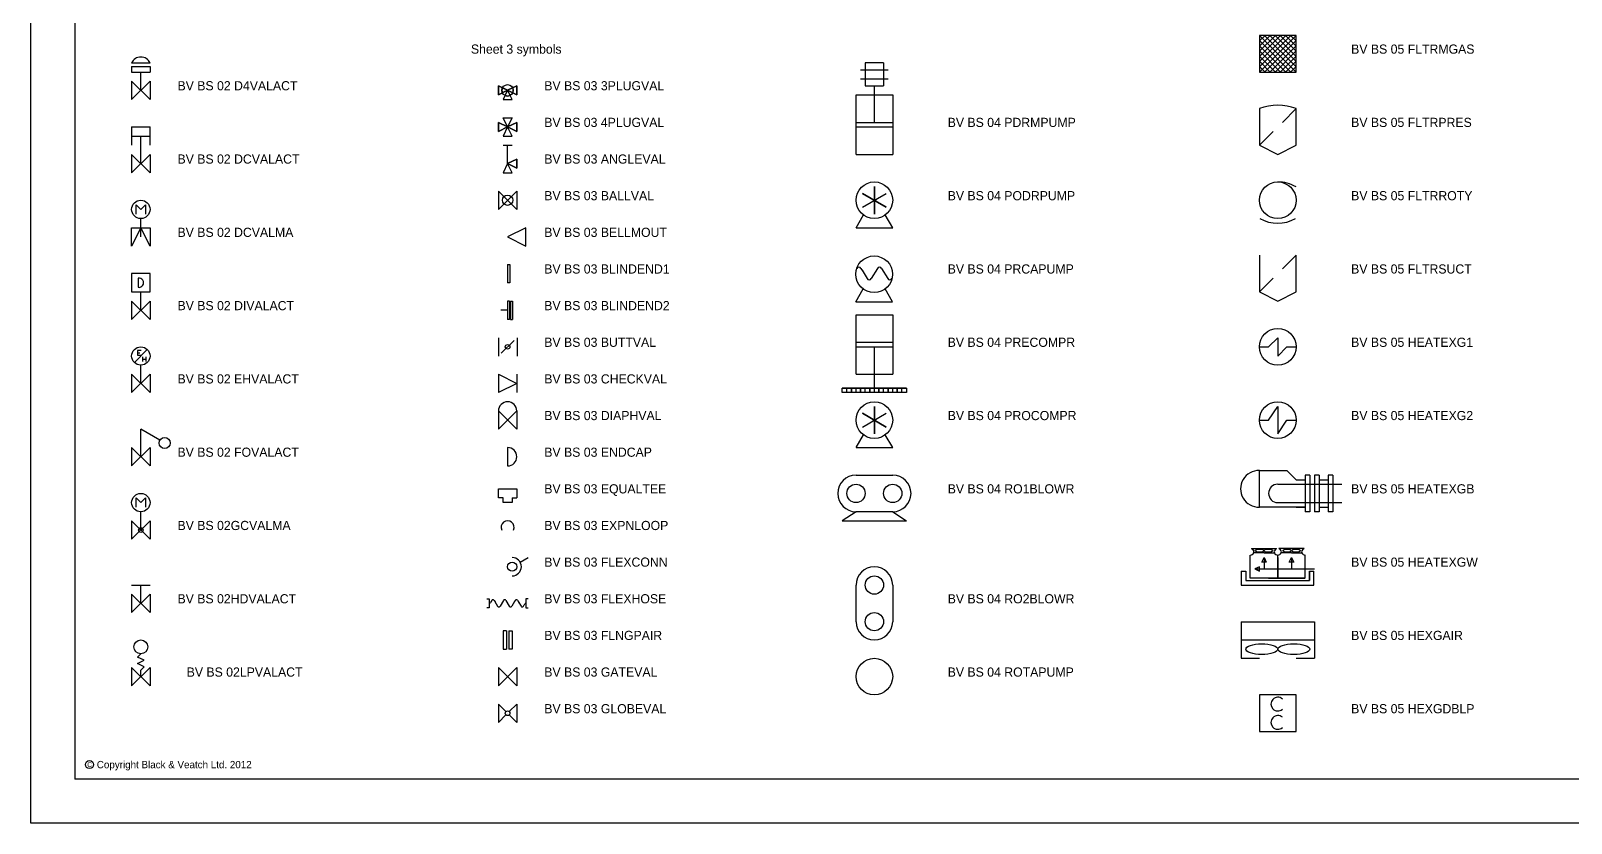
# Model space of a CAD drawing. Extents: x 0 to 0.84, y 0 to 0.594.
# Drawn here: x 0 to 0.42, y 0 to 0.2162 of the extents above; entities that cross this region are included whole.
import ezdxf

# ---------------------------------------------------------------- set-up
doc = ezdxf.new("R2010")
doc.units = 0
doc.layers.add('Border', color=7, linetype='Continuous')
doc.layers.add('Default', color=7, linetype='Continuous')

msp = doc.modelspace()

# ---------------------------------------------------------------- linework, layer by layer
at = {"layer": 'Border'}
for p, q in [((0, 0), (0, 0.594)), ((0.012, 0.582), (0.012, 0.012)), ((0.828, 0.012), (0.012, 0.012)), ((0.84, 0), (0, 0))]:
    msp.add_line(p, q, dxfattribs=at)
msp.add_circle((0.016, 0.016), 0.0010999999999999998, dxfattribs=at)
at = {"layer": 'Default'}
for p, q in [((0.33499999999999996, 0.215), (0.33499999999999996, 0.205)), ((0.345, 0.215), (0.33499999999999996, 0.215)), ((0.33499999999999996, 0.215), (0.345, 0.205)), ((0.33499999999999996, 0.205), (0.345, 0.215)), ((0.33499999999999996, 0.20641421356237305), (0.34358578643762694, 0.215)), ((0.33499999999999996, 0.2078284271247462), (0.3421715728752538, 0.215)), ((0.33499999999999996, 0.20924264068711926), (0.3407573593128807, 0.215)), ((0.33499999999999996, 0.2106568542494924), (0.33934314575050756, 0.215)), ((0.33499999999999996, 0.21207106781186547), (0.3379289321881345, 0.215)), ((0.33499999999999996, 0.21348528137423856), (0.33651471862576143, 0.215)), ((0.33641421356237305, 0.215), (0.345, 0.20641421356237305)), ((0.3378284271247462, 0.215), (0.345, 0.2078284271247462)), ((0.33924264068711923, 0.215), (0.345, 0.20924264068711926)), ((0.3406568542494924, 0.215), (0.345, 0.2106568542494924)), ((0.34207106781186547, 0.215), (0.345, 0.21207106781186547)), ((0.3434852813742385, 0.215), (0.345, 0.21348528137423853)), ((0.345, 0.205), (0.345, 0.215)), ((0.33499999999999996, 0.2135857864376269), (0.34358578643762694, 0.205)), ((0.33499999999999996, 0.2121715728752538), (0.3421715728752538, 0.205)), ((0.33499999999999996, 0.21075735931288073), (0.3407573593128807, 0.205)), ((0.33641421356237305, 0.205), (0.345, 0.2135857864376269)), ((0.3378284271247462, 0.205), (0.345, 0.2121715728752538)), ((0.33924264068711923, 0.205), (0.345, 0.21075735931288073)), ((0.0275, 0.2075), (0.0325, 0.2075)), ((0.027499999999999983, 0.2065), (0.0275, 0.205)), ((0.0275, 0.2065), (0.0325, 0.2065)), ((0.0325, 0.2065), (0.0325, 0.205)), ((0.23249999999999998, 0.2075), (0.23249999999999998, 0.20124999999999998)), ((0.33499999999999996, 0.20934314575050758), (0.33934314575050756, 0.205)), ((0.33499999999999996, 0.20792893218813452), (0.3379289321881345, 0.205)), ((0.33499999999999996, 0.2065147186257614), (0.33651471862576143, 0.205)), ((0.3406568542494923, 0.205), (0.345, 0.2093431457505076)), ((0.34207106781186547, 0.205), (0.345, 0.20792893218813452)), ((0.3434852813742385, 0.205), (0.345, 0.2065147186257614)), ((0.0275, 0.205), (0.0325, 0.205)), ((0.03, 0.19999999999999998), (0.03, 0.205)), ((0.22624999999999998, 0.205625), (0.23374999999999999, 0.205625)), ((0.22624999999999998, 0.203125), (0.23374999999999999, 0.203125)), ((0.33499999999999996, 0.205), (0.345, 0.205)), ((0.12750000000000006, 0.20124999999999998), (0.12750000000000006, 0.19874999999999998)), ((0.12750000000000006, 0.19874999999999998), (0.12750000000000006, 0.20124999999999998)), ((0.12875000000000006, 0.19749999999999998), (0.13125000000000006, 0.19749999999999998)), ((0.13250000000000006, 0.20124999999999998), (0.13250000000000006, 0.19874999999999998)), ((0.13250000000000006, 0.19874999999999998), (0.13250000000000006, 0.20124999999999998)), ((0.22499999999999998, 0.1825), (0.22499999999999998, 0.19874999999999998)), ((0.22499999999999998, 0.19874999999999998), (0.235, 0.19874999999999998)), ((0.22999999999999998, 0.19125), (0.22999999999999998, 0.20124999999999998)), ((0.235, 0.19874999999999998), (0.235, 0.1825)), ((0.33499999999999996, 0.19499999999999998), (0.33499999999999996, 0.185)), ((0.34125, 0.19125), (0.345, 0.19499999999999998)), ((0.345, 0.185), (0.345, 0.19499999999999998)), ((0.0275, 0.19), (0.0275, 0.185)), ((0.0275, 0.19), (0.0325, 0.19)), ((0.0325, 0.185), (0.0325, 0.19)), ((0.12750000000000006, 0.19125), (0.12750000000000006, 0.18875)), ((0.12750000000000006, 0.18875), (0.12750000000000006, 0.19125)), ((0.12875000000000006, 0.1925), (0.13125000000000006, 0.1925)), ((0.1325, 0.19125), (0.1325, 0.18875)), ((0.13250000000000006, 0.18875), (0.13250000000000006, 0.19125)), ((0.22499999999999998, 0.19125), (0.235, 0.19125)), ((0.22499999999999998, 0.19), (0.235, 0.19)), ((0.0275, 0.1875), (0.0325, 0.1875)), ((0.03, 0.18), (0.03, 0.1875)), ((0.12875000000000006, 0.1875), (0.13125000000000006, 0.1875)), ((0.12875000000000006, 0.185), (0.13125000000000006, 0.185)), ((0.13000000000000006, 0.18), (0.13000000000000006, 0.185)), ((0.33875, 0.18875), (0.33499999999999996, 0.185)), ((0.13250000000000006, 0.18125), (0.13250000000000006, 0.17875)), ((0.13250000000000006, 0.17875), (0.13250000000000006, 0.18125)), ((0.22499999999999998, 0.1825), (0.235, 0.1825)), ((0.12875000000000006, 0.1775), (0.13125000000000006, 0.1775)), ((0.22999999999999998, 0.17375), (0.22999999999999998, 0.16624999999999998)), ((0.22999999999999998, 0.16624999999999998), (0.22999999999999998, 0.17375)), ((0.22675240473580838, 0.171875), (0.23324759526419162, 0.168125)), ((0.22675240473580838, 0.168125), (0.23324759526419162, 0.171875)), ((0.23324759526419162, 0.168125), (0.22675240473580838, 0.171875)), ((0.03, 0.16), (0.03, 0.16499999999999998)), ((0.22499999999999998, 0.1625), (0.2270144796485831, 0.16598918110215938)), ((0.235, 0.1625), (0.2329855203514169, 0.16598918110215938)), ((0.13500000000000006, 0.1575), (0.13500000000000006, 0.1625)), ((0.13500000000000006, 0.1575), (0.13500000000000006, 0.1625)), ((0.22499999999999998, 0.1625), (0.235, 0.1625)), ((0.13000000000000006, 0.1525), (0.13000000000000006, 0.1475)), ((0.13000000000000006, 0.1525), (0.13062500000000005, 0.1525)), ((0.13062500000000005, 0.1525), (0.13062500000000005, 0.1475)), ((0.22634532622705492, 0.15139550352057513), (0.22675607620952068, 0.15071092021646607)), ((0.2308373021123458, 0.15139550352057513), (0.2291626978876544, 0.1486044964794248)), ((0.23198006954825365, 0.15139550352057513), (0.2336546737729453, 0.1486044964794248)), ((0.33499999999999996, 0.155), (0.33499999999999996, 0.145)), ((0.34125, 0.15125), (0.345, 0.155)), ((0.345, 0.145), (0.345, 0.155)), ((0.0275, 0.15), (0.0275, 0.145)), ((0.0325, 0.15), (0.0275, 0.15)), ((0.029249999999999998, 0.14875), (0.029249999999999998, 0.14625)), ((0.0325, 0.145), (0.0325, 0.15)), ((0.13062500000000005, 0.1475), (0.13000000000000006, 0.1475)), ((0.22664930857918225, 0.15088886626702977), (0.22801993045174643, 0.1486044964794248)), ((0.33875, 0.14875), (0.33499999999999996, 0.145)), ((0.0275, 0.145), (0.0325, 0.145)), ((0.03, 0.13999999999999999), (0.03, 0.145)), ((0.22494618131255403, 0.14231498291824152), (0.22696066096113704, 0.1458041640204009)), ((0.23494618131255404, 0.14231498291824152), (0.23293170166397092, 0.1458041640204009)), ((0.13000000000000006, 0.13999999999999999), (0.12815625000000005, 0.13999999999999999)), ((0.13000000000000006, 0.1425), (0.13000000000000006, 0.13749999999999998)), ((0.13050000000000006, 0.1425), (0.13000000000000006, 0.1425)), ((0.13050000000000006, 0.1425), (0.13050000000000006, 0.13749999999999998)), ((0.13081250000000005, 0.1425), (0.13081250000000005, 0.13749999999999998)), ((0.13081250000000005, 0.1425), (0.13131250000000005, 0.1425)), ((0.13131250000000005, 0.1425), (0.13131250000000005, 0.13749999999999998)), ((0.22494618131255403, 0.14231498291824152), (0.23494618131255404, 0.14231498291824152)), ((0.22499999999999998, 0.1225), (0.22499999999999998, 0.13874999999999998)), ((0.22499999999999998, 0.13874999999999998), (0.235, 0.13874999999999998)), ((0.235, 0.13874999999999998), (0.235, 0.1225)), ((0.13050000000000006, 0.13749999999999998), (0.13000000000000006, 0.13749999999999998)), ((0.13081250000000005, 0.13749999999999998), (0.13131250000000005, 0.13749999999999998)), ((0.12751532230983126, 0.1325), (0.12751532230983126, 0.1275)), ((0.1282322330470337, 0.12823223304703366), (0.13176776695296638, 0.13176776695296633)), ((0.13257656980919785, 0.1325), (0.13257656980919785, 0.1275)), ((0.22499999999999998, 0.13125), (0.235, 0.13125)), ((0.03176776695296637, 0.12926776695296632), (0.02823223304703363, 0.12573223304703365)), ((0.029116116523516814, 0.12838388347648316), (0.029741116523516815, 0.12838388347648316)), ((0.030415133476483183, 0.12724111652351683), (0.030415133476483183, 0.12599111652351683)), ((0.030415133476483183, 0.12661611652351681), (0.03135263347648317, 0.12661611652351681)), ((0.03135263347648317, 0.12724111652351683), (0.03135263347648317, 0.12599111652351683)), ((0.22499999999999998, 0.13), (0.235, 0.13)), ((0.22999999999999998, 0.11875), (0.22999999999999998, 0.13)), ((0.03, 0.12), (0.03, 0.125)), ((0.12750000000000006, 0.1225), (0.12750000000000006, 0.1175)), ((0.13256124749936662, 0.1225), (0.13256124749936662, 0.1175)), ((0.22499999999999998, 0.1225), (0.235, 0.1225)), ((0.22125, 0.1175), (0.22125, 0.11875)), ((0.22125, 0.11875), (0.23875, 0.11875)), ((0.23875, 0.11875), (0.22125, 0.11875)), ((0.2225, 0.1175), (0.2225, 0.11875)), ((0.22374999999999998, 0.1175), (0.22374999999999998, 0.11875)), ((0.22499999999999998, 0.1175), (0.22499999999999998, 0.11875)), ((0.22624999999999998, 0.1175), (0.22624999999999998, 0.11875)), ((0.22749999999999998, 0.1175), (0.22749999999999998, 0.11875)), ((0.22874999999999998, 0.1175), (0.22874999999999998, 0.11875)), ((0.22999999999999998, 0.1175), (0.22999999999999998, 0.11875)), ((0.23124999999999998, 0.1175), (0.23124999999999998, 0.11875)), ((0.23249999999999998, 0.1175), (0.23249999999999998, 0.11875)), ((0.23374999999999999, 0.1175), (0.23374999999999999, 0.11875)), ((0.235, 0.1175), (0.235, 0.11875)), ((0.23625, 0.1175), (0.23625, 0.11875)), ((0.2375, 0.1175), (0.2375, 0.11875)), ((0.23875, 0.11875), (0.23875, 0.1175)), ((0.23875, 0.1175), (0.22125, 0.1175)), ((0.22999999999999998, 0.11374999999999999), (0.22999999999999998, 0.10625)), ((0.22999999999999998, 0.10625), (0.22999999999999998, 0.11374999999999999)), ((0.22675240473580838, 0.11187499999999999), (0.23324759526419162, 0.108125)), ((0.22675240473580838, 0.108125), (0.23324759526419162, 0.11187499999999999)), ((0.23324759526419162, 0.108125), (0.22675240473580838, 0.11187499999999999)), ((0.22499999999999998, 0.1025), (0.22701447964858304, 0.10598918110215937)), ((0.235, 0.1025), (0.23298552035141695, 0.10598918110215937)), ((0.13000000000000006, 0.1025), (0.13000000000000006, 0.09749999999999999)), ((0.22499999999999998, 0.1025), (0.235, 0.1025)), ((0.22499999999999998, 0.095), (0.235, 0.095)), ((0.3475, 0.095), (0.3475, 0.08499999999999999)), ((0.34875, 0.095), (0.3475, 0.095)), ((0.34875, 0.095), (0.34875, 0.08499999999999999)), ((0.35, 0.095), (0.35, 0.08499999999999999)), ((0.35125, 0.095), (0.35, 0.095)), ((0.35125, 0.095), (0.35125, 0.08499999999999999)), ((0.35125, 0.09375), (0.35375, 0.09375)), ((0.35375, 0.095), (0.35375, 0.08499999999999999)), ((0.355, 0.095), (0.35375, 0.095)), ((0.355, 0.095), (0.355, 0.08499999999999999)), ((0.12750000000000006, 0.08875), (0.12750000000000006, 0.09124999999999994)), ((0.12750000000000006, 0.09124999999999994), (0.13250000000000006, 0.09125)), ((0.12875000000000006, 0.08875), (0.12750000000000006, 0.08875)), ((0.12875000000000006, 0.0875), (0.12875000000000006, 0.08875)), ((0.13125000000000006, 0.08875), (0.13250000000000006, 0.08875)), ((0.13125000000000006, 0.08875), (0.13125000000000006, 0.0875)), ((0.13250000000000006, 0.09125), (0.13250000000000006, 0.08875)), ((0.03, 0.08), (0.03, 0.08499999999999999)), ((0.13125000000000006, 0.0875), (0.12875000000000006, 0.0875)), ((0.22499999999999998, 0.08499999999999999), (0.22125000000000006, 0.08249999999999999)), ((0.235, 0.08499999999999999), (0.22499999999999998, 0.08499999999999999)), ((0.235, 0.08499999999999999), (0.23875000000000005, 0.08249999999999999)), ((0.33999999999999997, 0.0875), (0.3575, 0.0875)), ((0.345, 0.08625), (0.3475, 0.08625)), ((0.34875, 0.08499999999999999), (0.3475, 0.08499999999999999)), ((0.34875, 0.08499999999999999), (0.3475, 0.08499999999999999)), ((0.35125, 0.08499999999999999), (0.35, 0.08499999999999999)), ((0.35125, 0.08499999999999999), (0.35, 0.08499999999999999)), ((0.35125, 0.08625), (0.35375, 0.08625)), ((0.355, 0.08499999999999999), (0.35375, 0.08499999999999999)), ((0.355, 0.08499999999999999), (0.35375, 0.08499999999999999)), ((0.22125000000000006, 0.08249999999999999), (0.23875000000000005, 0.08249999999999999)), ((0.13341631350946118, 0.07125), (0.13558137701892228, 0.0725)), ((0.3324999999999998, 0.066875), (0.3324999999999998, 0.07318946572143424)), ((0.3324999999999998, 0.066875), (0.3324999999999998, 0.07318946572143424)), ((0.3328124999999998, 0.07499999999999997), (0.3396874999999999, 0.075)), ((0.3362499999999999, 0.07374999999999991), (0.3334374999999999, 0.07374999999999991)), ((0.3362499999999999, 0.07374999999999991), (0.3390624999999999, 0.07374999999999991)), ((0.33625, 0.0725), (0.33625, 0.06937499999999999)), ((0.3399999999999999, 0.066875), (0.3399999999999999, 0.07318946572143424)), ((0.33999999999999997, 0.07250000000000005), (0.33999999999999997, 0.066875)), ((0.33999999999999986, 0.07250000000000005), (0.33999999999999986, 0.066875)), ((0.34718750000000004, 0.07499999999999997), (0.3403124999999999, 0.075)), ((0.34375, 0.07374999999999991), (0.3409375, 0.07374999999999991)), ((0.34375, 0.07374999999999991), (0.3465625, 0.07374999999999991)), ((0.3437500000000001, 0.0725), (0.3437500000000001, 0.06937499999999999)), ((0.34750000000000003, 0.066875), (0.34750000000000003, 0.07318946572143424)), ((0.34750000000000003, 0.066875), (0.34750000000000003, 0.07318946572143424)), ((0.32999999999999996, 0.06874999999999999), (0.33125, 0.06874999999999999)), ((0.32999999999999996, 0.06874999999999999), (0.32999999999999996, 0.065)), ((0.33125, 0.06874999999999999), (0.33125, 0.06624999999999996)), ((0.33375, 0.06937499999999999), (0.35, 0.06937499999999999)), ((0.3486186358058993, 0.06874999999999999), (0.34986863580589933, 0.06874999999999999)), ((0.3486186358058993, 0.06874999999999999), (0.3486186358058993, 0.06625000000000003)), ((0.0275, 0.065), (0.0325, 0.065)), ((0.03, 0.06), (0.03, 0.065)), ((0.22499999999999998, 0.055), (0.22499999999999998, 0.065)), ((0.235, 0.065), (0.235, 0.055)), ((0.3475, 0.066875), (0.33249999999999974, 0.06687500000000003)), ((0.33749999999999986, 0.06687499999999996), (0.34736863580589933, 0.066875)), ((0.12437500000000005, 0.06125), (0.12500000000000006, 0.06125)), ((0.12500000000000006, 0.06125), (0.12500000000000006, 0.05875)), ((0.1254552004900882, 0.060402587321412515), (0.12532356913642614, 0.06018320173197589)), ((0.125687804277941, 0.06079026030116679), (0.1254552004900882, 0.060402587321412515)), ((0.12633494255079322, 0.06079026030116679), (0.12656754633864603, 0.060402587321412515)), ((0.12650708485040027, 0.06050335646848852), (0.12728325491219414, 0.05920973969883314)), ((0.12887870554644737, 0.06079026030116679), (0.12793039318504643, 0.05920973969883314)), ((0.12952584381929952, 0.060790260301166854), (0.13047415618070057, 0.05920973969883314)), ((0.13189746451534667, 0.06050335646848852), (0.13112129445355275, 0.05920973969883314)), ((0.13206960681495378, 0.06079026030116679), (0.131837003027101, 0.060402587321412515)), ((0.13271674508780595, 0.06079026030116679), (0.13294934887565876, 0.060402587321412515)), ((0.13271674508780595, 0.06079026030116679), (0.1329493488756587, 0.060402587321412515)), ((0.13288888738741295, 0.06050335646848852), (0.13366505744920687, 0.05920973969883314)), ((0.13294934887565876, 0.060402587321412515), (0.13308098022932088, 0.06018320173197589)), ((0.13431219572205916, 0.05920973969883314), (0.1345447995099119, 0.05959741267858748)), ((0.1345447995099119, 0.05959741267858748), (0.13467643086357398, 0.05981679826802411)), ((0.13562500000000005, 0.06125), (0.13500000000000006, 0.06125)), ((0.13500000000000006, 0.06125), (0.13500000000000006, 0.05875)), ((0.12500000000000006, 0.05875), (0.12437500000000005, 0.05875)), ((0.13500000000000006, 0.05875), (0.13562500000000005, 0.05875)), ((0.32999999999999996, 0.055000000105762586), (0.32999999999999996, 0.04500000010576259)), ((0.32999999999999996, 0.055000000105762586), (0.35, 0.055000000105762586)), ((0.35, 0.055000000105762586), (0.35, 0.04500000010576259)), ((0.12875000000000006, 0.0525), (0.12875000000000006, 0.0475)), ((0.12968750000000004, 0.0525), (0.12875000000000006, 0.0525)), ((0.12968750000000004, 0.0525), (0.12968750000000004, 0.0475)), ((0.13031250000000005, 0.0525), (0.13031250000000005, 0.0475)), ((0.13031250000000005, 0.0525), (0.13125000000000006, 0.0525)), ((0.13125000000000006, 0.0525), (0.13125000000000006, 0.0475)), ((0.12875000000000006, 0.0475), (0.12968750000000004, 0.0475)), ((0.13125000000000006, 0.0475), (0.13031250000000005, 0.0475)), ((0.32999999999999996, 0.05000000010576259), (0.35, 0.05000000010576259)), ((0.32999999999999996, 0.04500000010576259), (0.33499999999999996, 0.04500000010576259)), ((0.345, 0.04500000010576259), (0.35, 0.04500000010576259)), ((0.33499999999999996, 0.034999999999999996), (0.33499999999999996, 0.024999999999999998)), ((0.345, 0.034999999999999996), (0.33499999999999996, 0.034999999999999996)), ((0.345, 0.024999999999999998), (0.345, 0.034999999999999996)), ((0.33499999999999996, 0.024999999999999998), (0.345, 0.024999999999999998))]:
    msp.add_line(p, q, dxfattribs=at)
for points in [[(0.23249999999999998, 0.2075), (0.22749999999999998, 0.2075), (0.22749999999999998, 0.20124999999999998), (0.23249999999999998, 0.20124999999999998)], [(0.12750000000000006, 0.19874999999999998), (0.13000000000000006, 0.19999999999999998), (0.12750000000000006, 0.20124999999999998)], [(0.12750000000000006, 0.20124999999999998), (0.13000000000000006, 0.19999999999999998), (0.12750000000000006, 0.19874999999999998)], [(0.12860245751406268, 0.20069877124296873), (0.13000000000000006, 0.19999999999999998), (0.12860245751406268, 0.19930122875703124)], [(0.13125000000000006, 0.19749999999999998), (0.13000000000000006, 0.19999999999999998), (0.12875000000000006, 0.19749999999999998)], [(0.12930122875703137, 0.19860245751406264), (0.13000000000000006, 0.19999999999999998), (0.13069877124296866, 0.19860245751406264)], [(0.13250000000000006, 0.19874999999999998), (0.13000000000000006, 0.19999999999999998), (0.13250000000000006, 0.20124999999999998)], [(0.13250000000000006, 0.20124999999999998), (0.13000000000000006, 0.19999999999999998), (0.13250000000000006, 0.19874999999999998)], [(0.1313975424859374, 0.20069877124296873), (0.13000000000000006, 0.19999999999999998), (0.13139754248593735, 0.19930122875703124)], [(0.12750000000000006, 0.18875), (0.13000000000000006, 0.19), (0.12750000000000006, 0.19125)], [(0.12750000000000006, 0.19125), (0.13000000000000006, 0.19), (0.12750000000000006, 0.18875)], [(0.13125000000000006, 0.1925), (0.13000000000000006, 0.19), (0.12875000000000006, 0.1925)], [(0.13125000000000006, 0.1875), (0.13000000000000006, 0.19), (0.12875000000000006, 0.1875)], [(0.1325, 0.18875), (0.13, 0.19), (0.1325, 0.19125)], [(0.13250000000000006, 0.19125), (0.13000000000000006, 0.19), (0.13250000000000006, 0.18875)], [(0.33499999999999996, 0.185), (0.33999999999999997, 0.1825), (0.345, 0.185)], [(0.13250000000000006, 0.17875), (0.13000000000000006, 0.18), (0.13250000000000006, 0.18125)], [(0.13250000000000006, 0.18125), (0.13000000000000006, 0.18), (0.13250000000000006, 0.17875)], [(0.13125000000000006, 0.1775), (0.13000000000000006, 0.18), (0.12875000000000006, 0.1775)], [(0.028749999999999998, 0.16624999999999998), (0.028749999999999998, 0.16874999999999998), (0.03, 0.16749999999999998), (0.03125, 0.16874999999999998), (0.03125, 0.16624999999999998)], [(0.13500000000000006, 0.1625), (0.13000000000000006, 0.16), (0.13500000000000006, 0.1575)], [(0.13500000000000006, 0.1625), (0.13000000000000006, 0.16), (0.13500000000000006, 0.1575)], [(0.33499999999999996, 0.145), (0.33999999999999997, 0.1425), (0.345, 0.145)], [(0.33499999999999996, 0.13), (0.33749999999999997, 0.13), (0.33999999999999997, 0.1325), (0.33999999999999997, 0.1275), (0.34249999999999997, 0.13), (0.345, 0.13)], [(0.030053616523516815, 0.12900888347648318), (0.029116116523516814, 0.12900888347648318), (0.029116116523516814, 0.12775888347648318), (0.030053616523516815, 0.12775888347648318)], [(0.12750000000000006, 0.1225), (0.13256124749936662, 0.12), (0.12750000000000006, 0.1175)], [(0.33499999999999996, 0.11), (0.33749999999999997, 0.11), (0.33999999999999997, 0.11374999999999999), (0.33999999999999997, 0.10625), (0.34249999999999997, 0.11), (0.345, 0.11)], [(0.03, 0.09999999999999999), (0.03, 0.09999999999999999), (0.03, 0.1075)], [(0.035196152422706656, 0.1045), (0.035196152422706656, 0.1045), (0.03, 0.1075)], [(0.3475, 0.08625), (0.33499999999999996, 0.08625), (0.3349999999999999, 0.09625)], [(0.3349999999999999, 0.09625), (0.3424999999999999, 0.09625000000000003), (0.345, 0.09375), (0.3475, 0.09375)], [(0.33999999999999997, 0.0925), (0.3575, 0.0925), (0.3575, 0.0925)], [(0.028749999999999998, 0.08625), (0.028749999999999998, 0.08875), (0.03, 0.0875), (0.03125, 0.08875), (0.03125, 0.08625)], [(0.03, 0.08), (0.03, 0.08)], [(0.32999999999999996, 0.065), (0.34986863580589933, 0.065), (0.34986863580589933, 0.06874999999999999)], [(0.33125000000000004, 0.06624999999999996), (0.3486186358058993, 0.06625), (0.3486186358058993, 0.06874999999999999)], [(0.03, 0.04), (0.03, 0.04178571428571429), (0.03089285714285716, 0.04267857142857142), (0.02910714285714284, 0.04357142857142858), (0.03089285714285716, 0.044464285714285734), (0.02910714285714284, 0.04535714285714287), (0.03, 0.04625)], [(0.12955805826175848, 0.030441941738241583), (0.12750000000000006, 0.0325), (0.12750000000000006, 0.0275), (0.12750000000000006, 0.0275), (0.12955805826175848, 0.029558058261758415)], [(0.13000000000000006, 0.03), (0.13000000000000006, 0.03)], [(0.13044194173824164, 0.030441941738241583), (0.13250000000000006, 0.0325), (0.13250000000000006, 0.0275), (0.13043703420456287, 0.029562965795437164)]]:
    msp.add_lwpolyline(points, dxfattribs=at)
for points in [[(0.0275, 0.20249999999999999), (0.0275, 0.19749999999999998), (0.0325, 0.20249999999999999), (0.0325, 0.19749999999999998), (0.0325, 0.19749999999999998)], [(0.0275, 0.1825), (0.0275, 0.1775), (0.0325, 0.1825), (0.0325, 0.1775), (0.0325, 0.1775)], [(0.12750000000000006, 0.1725), (0.12750000000000006, 0.16749999999999998), (0.13250000000000006, 0.1725), (0.13250000000000006, 0.16749999999999998), (0.13250000000000006, 0.16749999999999998)], [(0.0275, 0.1575), (0.0275, 0.1625), (0.0325, 0.1625), (0.0325, 0.1575), (0.03, 0.1625)], [(0.0275, 0.1425), (0.0275, 0.13749999999999998), (0.0325, 0.1425), (0.0325, 0.13749999999999998), (0.0325, 0.13749999999999998)], [(0.0275, 0.1225), (0.0275, 0.1175), (0.0325, 0.1225), (0.0325, 0.1175), (0.0325, 0.1175)], [(0.22249999999999992, 0.11875), (0.22374999999999998, 0.11875), (0.22374999999999998, 0.1175), (0.22249999999999992, 0.1175)], [(0.22499999999999992, 0.11875), (0.22624999999999998, 0.11875), (0.22624999999999998, 0.1175), (0.22499999999999992, 0.1175)], [(0.22749999999999992, 0.11875), (0.22874999999999998, 0.11875), (0.22874999999999998, 0.1175), (0.22749999999999992, 0.1175)], [(0.22999999999999993, 0.11875), (0.23124999999999998, 0.11875), (0.23124999999999998, 0.1175), (0.22999999999999993, 0.1175)], [(0.23249999999999998, 0.11875), (0.23375000000000004, 0.11875), (0.23375000000000004, 0.1175), (0.23249999999999998, 0.1175)], [(0.235, 0.11875), (0.23625000000000004, 0.11875), (0.23625000000000004, 0.1175), (0.235, 0.1175)], [(0.23750000000000004, 0.11875), (0.2387500000000001, 0.11875), (0.2387500000000001, 0.1175), (0.23750000000000004, 0.1175)], [(0.12750000000000006, 0.11249999999999999), (0.12750000000000006, 0.1075), (0.13250000000000006, 0.11249999999999999), (0.13250000000000006, 0.1075), (0.13250000000000006, 0.1075)], [(0.0275, 0.1025), (0.0275, 0.09749999999999999), (0.0325, 0.1025), (0.0325, 0.09749999999999999), (0.0325, 0.09749999999999999)], [(0.0275, 0.08249999999999999), (0.0275, 0.0775), (0.0325, 0.08249999999999999), (0.0325, 0.0775), (0.0325, 0.0775)], [(0.33625, 0.0725), (0.336875, 0.07125), (0.335625, 0.07125)], [(0.3437500000000001, 0.0725), (0.3443750000000001, 0.07125), (0.3431250000000001, 0.07125)], [(0.33499999999999996, 0.06999999999999999), (0.33375, 0.06937499999999999), (0.33499999999999996, 0.06874999999999999)], [(0.0275, 0.0625), (0.0275, 0.057499999999999996), (0.0325, 0.0625), (0.0325, 0.057499999999999996), (0.0325, 0.057499999999999996)], [(0.0275, 0.042499999999999996), (0.0275, 0.0375), (0.0325, 0.042499999999999996), (0.0325, 0.0375), (0.0325, 0.0375)], [(0.12750000000000006, 0.042499999999999996), (0.12750000000000006, 0.0375), (0.13250000000000006, 0.042499999999999996), (0.13250000000000006, 0.0375), (0.13250000000000006, 0.0375)]]:
    msp.add_lwpolyline(points, close=True, dxfattribs=at)
for centre, radius in [((0.13, 0.19999999999999998), 0.0015624999999999999), ((0.22999999999999998, 0.16999999999999998), 0.005), ((0.33999999999999997, 0.16999999999999998), 0.005), ((0.03, 0.16749999999999998), 0.0025), ((0.1300100185560205, 0.17000568564399168), 0.0014061999999999998), ((0.22994618131255404, 0.14981498291824152), 0.005), ((0.33999999999999997, 0.13), 0.0050000000000000044), ((0.13000000000000006, 0.13), 0.000625), ((0.13000000000000006, 0.13), 0.0006250000000000054), ((0.03, 0.1275), 0.0025), ((0.22999999999999998, 0.11), 0.005), ((0.33999999999999997, 0.11), 0.0050000000000000044), ((0.0364951905283833, 0.10375), 0.0015), ((0.22499999999999987, 0.09), 0.0025), ((0.235, 0.09), 0.0025), ((0.03, 0.0875), 0.0025), ((0.03, 0.08), 0.000625), ((0.03, 0.08), 0.000625), ((0.13125125000000004, 0.06999999999999999), 0.0012512500000000106), ((0.22999999999999998, 0.065), 0.0025), ((0.22999999999999998, 0.05499999999999988), 0.0025), ((0.03, 0.048125), 0.001875), ((0.22999999999999998, 0.04), 0.005), ((0.13000000000000006, 0.03), 0.000625), ((0.13000000000000006, 0.03), 0.000625)]:
    msp.add_circle(centre, radius, dxfattribs=at)
for centre, radius, start, end in [((0.03, 0.20633825235109718), 0.002756747648902821, 24.92424886385055, 155.07575113614956), ((0.13000000000000006, 0.19999999999999998), 0.00156249999999999, 153.43494882292322, 206.565051177078), ((0.13000000000000006, 0.19999999999999998), 0.00156249999999999, 243.4349488229232, 296.565051177078), ((0.13, 0.19999999999999998), 0.0015624999999999901, 333.43494882292197, 26.565051177076786), ((0.33999999999999997, 0.1821913115425505), 0.013750000000000002, 68.67631373650204, 111.32368626349795), ((0.33999999999999997, 0.16499999999999998), 0.01, 60.0000000000001, 90.00000000000009), ((0.33996649158561526, 0.1737469151422938), 0.01, 241.00848744096214, 298.99151255903786), ((0.225773942509101, 0.1510526732898032), 0.0006663421945772105, 30.963756532038417, 149.03624346795917), ((0.23140868583029972, 0.1510526732898032), 0.0006663421945772105, 30.963756532040804, 149.03624346796155), ((0.029479166666666657, 0.1475), 0.001270833333333333, 259.6111421845306, 100.38885781546934), ((0.22859131416970024, 0.14894732671019673), 0.0006663421945772105, 210.9637565320408, 329.0362434679615), ((0.23422605749089923, 0.14894732671019673), 0.0006663421945772105, 210.96375653203842, 329.03624346795914), ((0.130075785354045, 0.11257578535404493), 0.0025769, 181.68528352615866, 181.68528352615866), ((0.13000000000000006, 0.11249999999999999), 0.0025, 4.547473508864641e-13, 180), ((0.13000000000000006, 0.09999999999999999), 0.0025, 270.0000000000009, 89.99999999999909), ((0.22499999999999998, 0.09), 0.005, 90, 270), ((0.235, 0.09), 0.005, 270, 90), ((0.33484375, 0.09125), 0.0050024408104944115, 88.2100893917547, 271.78991060824615), ((0.33999999999999997, 0.09), 0.0025, 90, 270), ((0.13000000000000006, 0.0807322330470336), 0.0017677669529663686, 335.5301994792984, 204.4698005207016), ((0.13125125000000004, 0.06999999999999999), 0.0025, 270.0000000000009, 89.99999999999909), ((0.3325340399375005, 0.07419679041843855), 0.0010078996788072953, 268.0645735346416, 333.6861054362442), ((0.3325340399375005, 0.07419679041843855), 0.0010078996788072953, 268.0645735346416, 333.6861054362442), ((0.33303612362114066, 0.07497240521585556), 0.00022531976398912763, 172.96535779980215, 260.77443749187614), ((0.33303612362114066, 0.07497240521585556), 0.00022531976398912763, 172.96535779980215, 260.77443749187614), ((0.3327428717137044, 0.07404180324974571), 0.0007534305493434245, 337.21343166354586, 70.04532379777281), ((0.3327428717137044, 0.07404180324974571), 0.0007534305493434245, 337.21343166354586, 70.04532379777281), ((0.33975712828629534, 0.07404180324974571), 0.0007534305493434245, 109.95467620222719, 202.78656833645414), ((0.3399659600624992, 0.07419679041843855), 0.0010078996788072953, 206.31389456375578, 271.9354264653584), ((0.3394638763788591, 0.07497240521585556), 0.00022531976398912763, 279.22556250812386, 7.034642200197808), ((0.34003403993750064, 0.07419679041843855), 0.0010078996788072953, 268.0645735346416, 333.6861054362442), ((0.3405361236211408, 0.07497240521585556), 0.00022531976398912763, 172.96535779980215, 260.77443749187614), ((0.34024287171370454, 0.07404180324974571), 0.0007534305493434245, 337.21343166354586, 70.04532379777281), ((0.34725712828629546, 0.07404180324974571), 0.0007534305493434245, 109.95467620222719, 202.78656833645414), ((0.34725712828629546, 0.07404180324974571), 0.0007534305493434245, 109.95467620222719, 202.78656833645414), ((0.3474659600624993, 0.07419679041843855), 0.0010078996788072953, 206.31389456375578, 271.9354264653584), ((0.3474659600624993, 0.07419679041843855), 0.0010078996788072953, 206.31389456375578, 271.9354264653584), ((0.3469638763788592, 0.07497240521585556), 0.00022531976398912763, 279.22556250812386, 7.034642200197808), ((0.3469638763788592, 0.07497240521585556), 0.00022531976398912763, 279.22556250812386, 7.034642200197808), ((0.22999999999999998, 0.065), 0.005, 0, 180), ((0.12500000000000006, 0.06037734321383131), 0.0003773432138313221, 269.9999999999988, 329.0362434679591), ((0.12601137341436713, 0.06059611881931137), 0.0003773432138313216, 30.963756532038417, 149.03624346795917), ((0.12760682404862023, 0.05940388118068856), 0.0003773432138313216, 210.9637565320408, 329.0362434679615), ((0.12920227468287346, 0.06059611881931137), 0.0003773432138313216, 30.963756532040804, 149.03624346796155), ((0.13079772531712666, 0.05940388118068856), 0.0003773432138313216, 210.96375653203842, 329.03624346795914), ((0.13239317595137987, 0.06059611881931137), 0.0003773432138313216, 30.963756532040804, 149.03624346796155), ((0.13398862658563296, 0.05940388118068856), 0.0003773432138313216, 210.9637565320408, 329.0362434679615), ((0.13500000000000006, 0.05962265678616869), 0.0003773432138313221, 89.999999999999, 149.0362434679593), ((0.22999999999999998, 0.055), 0.005, 180, 0), ((0.3399999999999999, 0.0325), 0.0018750000000000017, 48.18968510421905, 311.81031489578095), ((0.3399999999999999, 0.0275), 0.0018750000000000017, 48.18968510421905, 311.81031489578095)]:
    msp.add_arc(centre, radius, start, end, dxfattribs=at)
for centre, major_axis in [((0.3350489717050672, 0.07437500002891954), (-0.0012010282949326792, 1.470835457074709e-19)), ((0.33745102829493256, 0.07437500002891954), (0.0012010282949326792, 1.470835457074709e-19)), ((0.3425489717050673, 0.07437500002891954), (-0.0012010282949326792, 1.470835457074709e-19)), ((0.3449510282949327, 0.07437500002891954), (0.0012010282949326792, 1.470835457074709e-19)), ((0.335625, 0.0475000001233897), (-0.004375000000000002, 5.357829746269673e-19)), ((0.344375, 0.0475000001233897), (0.004375000000000002, 5.357829746269673e-19))]:
    msp.add_ellipse(centre, major_axis=major_axis, ratio=0.33333333333333337, dxfattribs=at)

# ---------------------------------------------------------------- texts
at = {"layer": 'Border'}
for s, height, p in [('Copyright Black & Veatch Ltd. 2012', 0.001999998, (0.018, 0.015)), ('C', 0.00132, (0.01538, 0.01534))]:
    msp.add_text(s, height=height, dxfattribs=at).set_placement(p)
at = {"layer": 'Default'}
for s, p in [('Sheet 3 symbols', (0.12, 0.21)), ('BV BS 05 FLTRMGAS', (0.36, 0.21)), ('BV BS 02 D4VALACT', (0.04, 0.19999999999999998)), ('BV BS 03 3PLUGVAL', (0.14000000000000004, 0.19999999999999998)), ('BV BS 03 4PLUGVAL', (0.14000000000000004, 0.19)), ('BV BS 04 PDRMPUMP', (0.25, 0.19)), ('BV BS 05 FLTRPRES', (0.36, 0.19)), ('BV BS 02 DCVALACT', (0.04, 0.18)), ('BV BS 03 ANGLEVAL', (0.14000000000000004, 0.18)), ('BV BS 03 BALLVAL', (0.14000000000000004, 0.16999999999999998)), ('BV BS 04 PODRPUMP', (0.25, 0.16999999999999998)), ('BV BS 05 FLTRROTY', (0.36, 0.16999999999999998)), ('BV BS 02 DCVALMA', (0.04, 0.16)), ('BV BS 03 BELLMOUT', (0.14000000000000004, 0.16)), ('BV BS 03 BLINDEND1', (0.14000000000000004, 0.15)), ('BV BS 04 PRCAPUMP', (0.25, 0.15)), ('BV BS 05 FLTRSUCT', (0.36, 0.15)), ('BV BS 02 DIVALACT', (0.04, 0.13999999999999999)), ('BV BS 03 BLINDEND2', (0.14000000000000004, 0.13999999999999999)), ('BV BS 03 BUTTVAL', (0.14000000000000004, 0.13)), ('BV BS 04 PRECOMPR', (0.25, 0.13)), ('BV BS 05 HEATEXG1', (0.36, 0.13)), ('BV BS 02 EHVALACT', (0.04, 0.12)), ('BV BS 03 CHECKVAL', (0.14000000000000004, 0.12)), ('BV BS 03 DIAPHVAL', (0.14000000000000004, 0.11)), ('BV BS 04 PROCOMPR', (0.25, 0.11)), ('BV BS 05 HEATEXG2', (0.36, 0.11)), ('BV BS 02 FOVALACT', (0.04, 0.09999999999999999)), ('BV BS 03 ENDCAP', (0.14000000000000004, 0.09999999999999999)), ('BV BS 03 EQUALTEE', (0.14000000000000004, 0.09)), ('BV BS 04 RO1BLOWR', (0.25, 0.09)), ('BV BS 05 HEATEXGB', (0.36, 0.09)), ('BV BS 02GCVALMA', (0.04, 0.08)), ('BV BS 03 EXPNLOOP', (0.14000000000000004, 0.08)), ('BV BS 03 FLEXCONN', (0.14000000000000004, 0.06999999999999999)), ('BV BS 05 HEATEXGW', (0.36, 0.06999999999999999)), ('BV BS 02HDVALACT', (0.04, 0.06)), ('BV BS 03 FLEXHOSE', (0.14000000000000004, 0.06)), ('BV BS 04 RO2BLOWR', (0.25, 0.06)), ('BV BS 03 FLNGPAIR', (0.14000000000000004, 0.049999999999999996)), ('BV BS 05 HEXGAIR', (0.36, 0.049999999999999996)), ('BV BS 02LPVALACT', (0.042499999999999996, 0.04)), ('BV BS 03 GATEVAL', (0.14000000000000004, 0.04)), ('BV BS 04 ROTAPUMP', (0.25, 0.04)), ('BV BS 03 GLOBEVAL', (0.14000000000000004, 0.03)), ('BV BS 05 HEXGDBLP', (0.36, 0.03))]:
    msp.add_text(s, height=0.0025, dxfattribs=at).set_placement(p)

doc.saveas('drawing.dxf')
